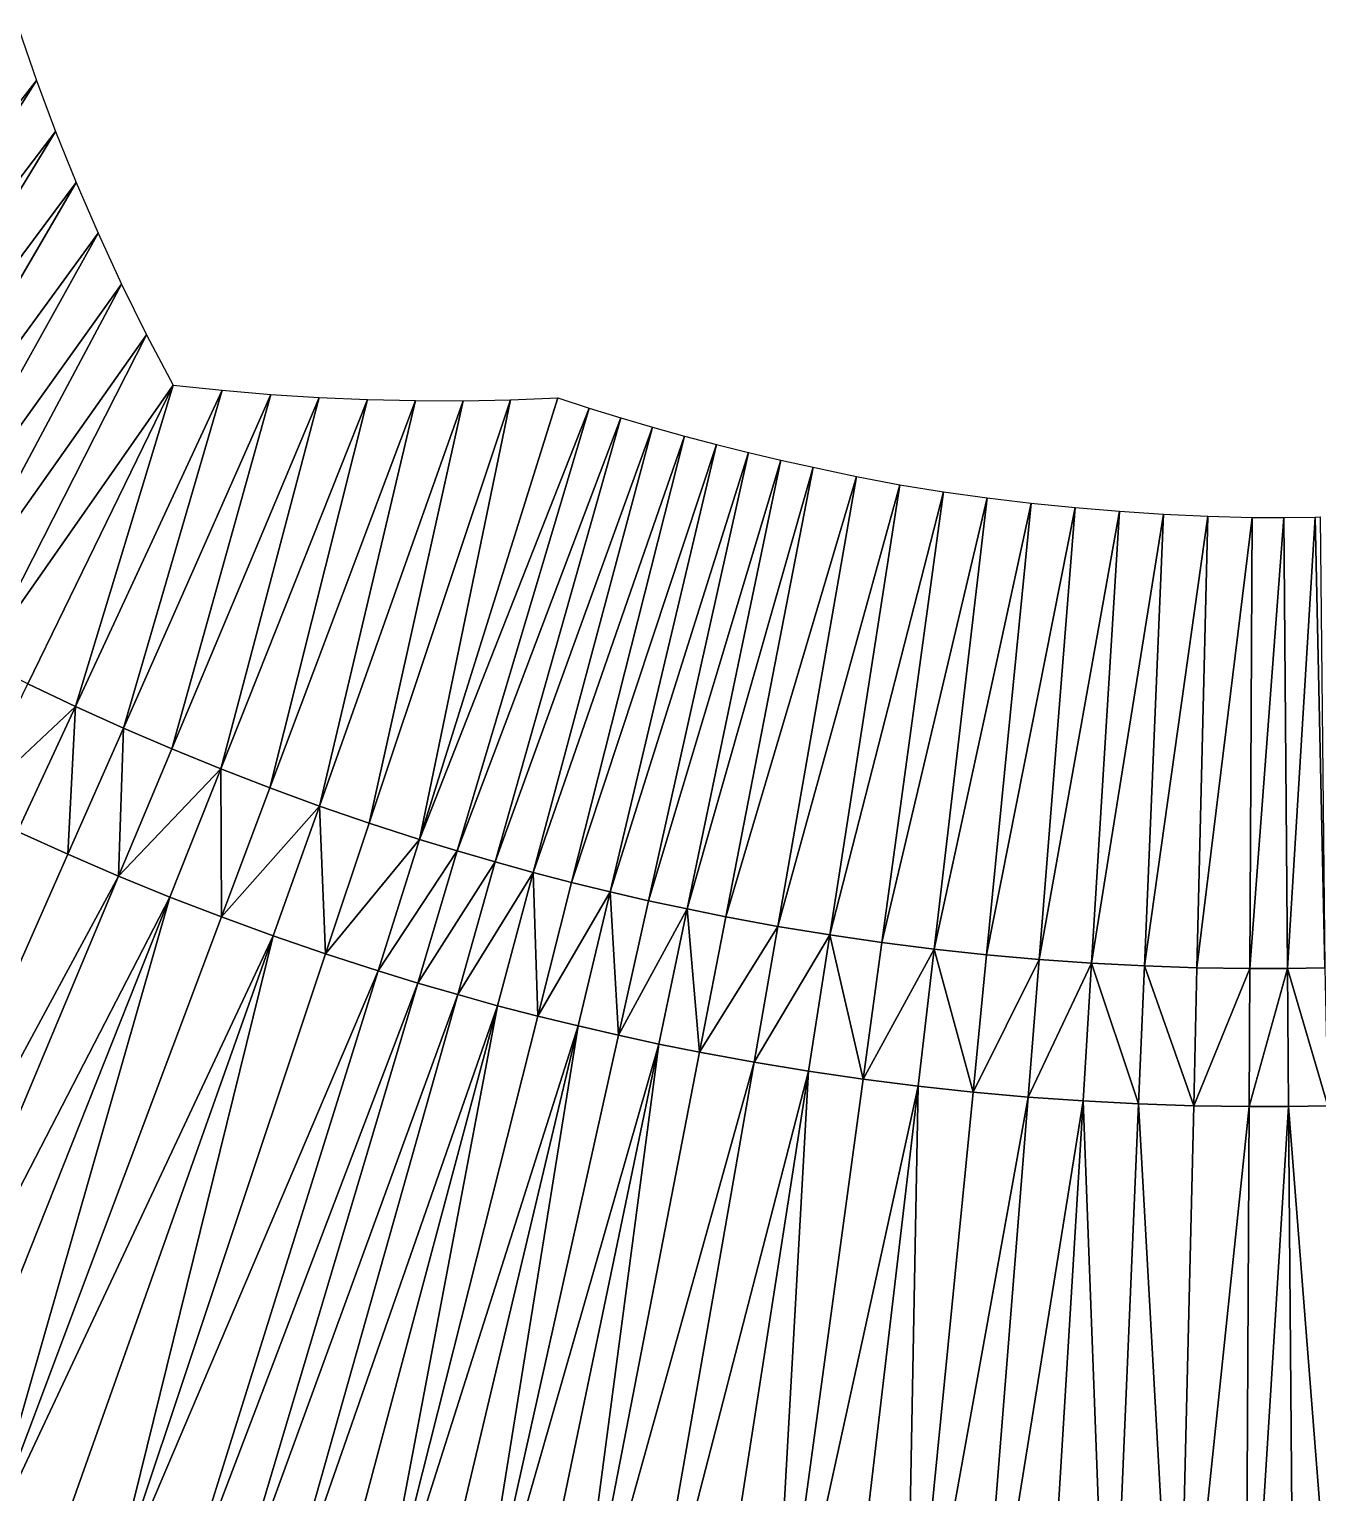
# Model space of a CAD drawing. Extents: x 2699 to 2890, y 1177 to 1225.
# Drawn here: x 2826.06 to 2837.44, y 1189.62 to 1202.56 of the extents above; entities that cross this region are included whole.
import ezdxf

# ---------------------------------------------------------------- set-up
doc = ezdxf.new("R2010")
doc.units = 0

msp = doc.modelspace()

# ---------------------------------------------------------------- linework, layer by layer
for points in [[(2825.963, 1202.557, 598.963), (2826.119, 1202.106, 598.889), (2823.211, 1198.385, 597.713)], [(2823.602, 1198.132, 597.713), (2823.211, 1198.385, 597.713), (2826.119, 1202.106, 598.889)], [(2826.287, 1201.655, 598.815), (2823.602, 1198.132, 597.713), (2826.119, 1202.106, 598.889)], [(2823.998, 1197.887, 597.713), (2823.602, 1198.132, 597.713), (2826.287, 1201.655, 598.815)], [(2826.287, 1201.655, 598.815), (2826.469, 1201.204, 598.742), (2823.998, 1197.887, 597.713)], [(2824.399, 1197.649, 597.713), (2823.998, 1197.887, 597.713), (2826.469, 1201.204, 598.742)], [(2826.663, 1200.754, 598.668), (2824.399, 1197.649, 597.713), (2826.469, 1201.204, 598.742)], [(2824.804, 1197.418, 597.713), (2824.399, 1197.649, 597.713), (2826.663, 1200.754, 598.668)], [(2826.663, 1200.754, 598.668), (2826.871, 1200.305, 598.594), (2824.804, 1197.418, 597.713)], [(2825.213, 1197.195, 597.713), (2824.804, 1197.418, 597.713), (2826.871, 1200.305, 598.594)], [(2827.092, 1199.858, 598.52), (2825.213, 1197.195, 597.713), (2826.871, 1200.305, 598.594)], [(2825.626, 1196.98, 597.713), (2825.213, 1197.195, 597.713), (2827.092, 1199.858, 598.52)], [(2827.092, 1199.858, 598.52), (2827.327, 1199.412, 598.446), (2825.626, 1196.98, 597.713)], [(2827.327, 1199.412, 598.446), (2826.043, 1196.772, 597.712), (2825.626, 1196.98, 597.713)], [(2826.464, 1196.572, 597.712), (2826.043, 1196.772, 597.712), (2827.327, 1199.412, 598.446)], [(2826.464, 1196.572, 597.712), (2827.327, 1199.412, 598.446), (2827.759, 1199.367, 598.482)], [(2827.759, 1199.367, 598.482), (2826.888, 1196.38, 597.712), (2826.464, 1196.572, 597.712)], [(2827.759, 1199.367, 598.482), (2828.189, 1199.33, 598.518), (2826.888, 1196.38, 597.712)], [(2827.316, 1196.196, 597.712), (2826.888, 1196.38, 597.712), (2828.189, 1199.33, 598.518)], [(2827.316, 1196.196, 597.712), (2828.189, 1199.33, 598.518), (2828.618, 1199.303, 598.554)], [(2828.618, 1199.303, 598.554), (2827.748, 1196.02, 597.712), (2827.316, 1196.196, 597.712)], [(2828.618, 1199.303, 598.554), (2829.044, 1199.284, 598.59), (2827.748, 1196.02, 597.712)], [(2828.182, 1195.852, 597.712), (2827.748, 1196.02, 597.712), (2829.044, 1199.284, 598.59)], [(2828.182, 1195.852, 597.712), (2829.044, 1199.284, 598.59), (2829.468, 1199.275, 598.626)], [(2829.468, 1199.275, 598.626), (2828.62, 1195.692, 597.712), (2828.182, 1195.852, 597.712)], [(2829.468, 1199.275, 598.626), (2829.89, 1199.274, 598.662), (2828.62, 1195.692, 597.712)], [(2829.06, 1195.541, 597.711), (2828.62, 1195.692, 597.712), (2829.89, 1199.274, 598.662)], [(2829.06, 1195.541, 597.711), (2829.89, 1199.274, 598.662), (2830.309, 1199.282, 598.698)], [(2830.309, 1199.282, 598.698), (2829.504, 1195.397, 597.711), (2829.06, 1195.541, 597.711)], [(2830.309, 1199.282, 598.698), (2830.726, 1199.299, 598.733), (2829.504, 1195.397, 597.711)], [(2831.004, 1199.209, 598.732), (2829.504, 1195.397, 597.711), (2830.726, 1199.299, 598.733)], [(2831.004, 1199.209, 598.732), (2829.838, 1195.295, 597.711), (2829.504, 1195.397, 597.711)], [(2831.004, 1199.209, 598.732), (2831.283, 1199.122, 598.731), (2829.838, 1195.295, 597.711)], [(2831.283, 1199.122, 598.731), (2830.173, 1195.198, 597.711), (2829.838, 1195.295, 597.711)], [(2831.564, 1199.04, 598.729), (2830.173, 1195.198, 597.711), (2831.283, 1199.122, 598.731)], [(2831.564, 1199.04, 598.729), (2830.51, 1195.105, 597.711), (2830.173, 1195.198, 597.711)], [(2831.564, 1199.04, 598.729), (2831.845, 1198.961, 598.728), (2830.51, 1195.105, 597.711)], [(2831.845, 1198.961, 598.728), (2830.848, 1195.017, 597.711), (2830.51, 1195.105, 597.711)], [(2832.128, 1198.886, 598.726), (2830.848, 1195.017, 597.711), (2831.845, 1198.961, 598.728)], [(2832.128, 1198.886, 598.726), (2831.188, 1194.934, 597.711), (2830.848, 1195.017, 597.711)], [(2832.128, 1198.886, 598.726), (2832.412, 1198.816, 598.725), (2831.188, 1194.934, 597.711)], [(2832.412, 1198.816, 598.725), (2831.528, 1194.855, 597.711), (2831.188, 1194.934, 597.711)], [(2832.697, 1198.749, 598.724), (2831.528, 1194.855, 597.711), (2832.412, 1198.816, 598.725)], [(2832.697, 1198.749, 598.724), (2831.87, 1194.782, 597.711), (2831.528, 1194.855, 597.711)], [(2832.697, 1198.749, 598.724), (2832.983, 1198.686, 598.722), (2831.87, 1194.782, 597.711)], [(2832.212, 1194.713, 597.71), (2831.87, 1194.782, 597.711), (2832.983, 1198.686, 598.722)], [(2833.366, 1198.605, 598.726), (2832.212, 1194.713, 597.71), (2832.983, 1198.686, 598.722)], [(2833.366, 1198.605, 598.726), (2832.671, 1194.628, 597.716), (2832.212, 1194.713, 597.71)], [(2833.366, 1198.605, 598.726), (2833.749, 1198.531, 598.729), (2832.671, 1194.628, 597.716)], [(2833.13, 1194.552, 597.722), (2832.671, 1194.628, 597.716), (2833.749, 1198.531, 598.729)], [(2834.135, 1198.469, 598.734), (2833.13, 1194.552, 597.722), (2833.749, 1198.531, 598.729)], [(2834.135, 1198.469, 598.734), (2833.591, 1194.485, 597.729), (2833.13, 1194.552, 597.722)], [(2834.135, 1198.469, 598.734), (2834.523, 1198.415, 598.739), (2833.591, 1194.485, 597.729)], [(2834.523, 1198.415, 598.739), (2834.053, 1194.426, 597.735), (2833.591, 1194.485, 597.729)], [(2834.911, 1198.369, 598.744), (2834.053, 1194.426, 597.735), (2834.523, 1198.415, 598.739)], [(2834.911, 1198.369, 598.744), (2834.517, 1194.376, 597.741), (2834.053, 1194.426, 597.735)], [(2834.911, 1198.369, 598.744), (2835.3, 1198.329, 598.748), (2834.517, 1194.376, 597.741)], [(2835.3, 1198.329, 598.748), (2834.981, 1194.335, 597.747), (2834.517, 1194.376, 597.741)], [(2835.69, 1198.297, 598.753), (2834.981, 1194.335, 597.747), (2835.3, 1198.329, 598.748)], [(2835.69, 1198.297, 598.753), (2835.445, 1194.302, 597.753), (2834.981, 1194.335, 597.747)], [(2835.69, 1198.297, 598.753), (2836.081, 1198.272, 598.758), (2835.445, 1194.302, 597.753)], [(2836.081, 1198.272, 598.758), (2835.911, 1194.278, 597.759), (2835.445, 1194.302, 597.753)], [(2836.472, 1198.254, 598.763), (2835.911, 1194.278, 597.759), (2836.081, 1198.272, 598.758)], [(2836.472, 1198.254, 598.763), (2836.376, 1194.262, 597.765), (2835.911, 1194.278, 597.759)], [(2836.472, 1198.254, 598.763), (2836.863, 1198.243, 598.768), (2836.376, 1194.262, 597.765)], [(2836.376, 1194.262, 597.765), (2836.863, 1198.243, 598.768), (2836.842, 1194.256, 597.771)], [(2837.143, 1198.243, 598.772), (2836.842, 1194.256, 597.771), (2836.863, 1198.243, 598.768)], [(2837.143, 1198.243, 598.772), (2837.175, 1194.256, 597.775), (2836.842, 1194.256, 597.771)], [(2837.143, 1198.243, 598.772), (2837.422, 1198.246, 598.776), (2837.175, 1194.256, 597.775)], [(2837.507, 1194.261, 597.779), (2837.175, 1194.256, 597.775), (2837.422, 1198.246, 598.776)], [(2837.507, 1194.261, 597.779), (2837.422, 1198.246, 598.776), (2837.465, 1198.247, 598.777)], [(2826.464, 1196.572, 597.712), (2825.51, 1195.676, 597.749), (2826.043, 1196.772, 597.712)], [(2826.464, 1196.572, 597.712), (2825.951, 1195.466, 597.749), (2825.51, 1195.676, 597.749)], [(2826.464, 1196.572, 597.712), (2826.396, 1195.265, 597.749), (2825.951, 1195.466, 597.749)], [(2826.464, 1196.572, 597.712), (2826.888, 1196.38, 597.712), (2826.396, 1195.265, 597.749)], [(2826.845, 1195.072, 597.749), (2826.396, 1195.265, 597.749), (2826.888, 1196.38, 597.712)], [(2827.316, 1196.196, 597.712), (2826.845, 1195.072, 597.749), (2826.888, 1196.38, 597.712)], [(2827.316, 1196.196, 597.712), (2827.748, 1196.02, 597.712), (2826.845, 1195.072, 597.749)], [(2827.748, 1196.02, 597.712), (2827.298, 1194.887, 597.748), (2826.845, 1195.072, 597.749)], [(2827.753, 1194.711, 597.748), (2827.298, 1194.887, 597.748), (2827.748, 1196.02, 597.712)], [(2828.182, 1195.852, 597.712), (2827.753, 1194.711, 597.748), (2827.748, 1196.02, 597.712)], [(2828.182, 1195.852, 597.712), (2828.62, 1195.692, 597.712), (2827.753, 1194.711, 597.748)], [(2828.62, 1195.692, 597.712), (2828.212, 1194.543, 597.748), (2827.753, 1194.711, 597.748)], [(2828.674, 1194.384, 597.748), (2828.212, 1194.543, 597.748), (2828.62, 1195.692, 597.712)], [(2829.06, 1195.541, 597.711), (2828.674, 1194.384, 597.748), (2828.62, 1195.692, 597.712)], [(2829.06, 1195.541, 597.711), (2829.504, 1195.397, 597.711), (2828.674, 1194.384, 597.748)], [(2825.951, 1195.466, 597.749), (2826.396, 1195.265, 597.749), (2823.936, 1189.687, 597.735)], [(2828.674, 1194.384, 597.748), (2829.504, 1195.397, 597.711), (2829.139, 1194.234, 597.748)], [(2829.838, 1195.295, 597.711), (2829.139, 1194.234, 597.748), (2829.504, 1195.397, 597.711)], [(2826.845, 1195.072, 597.749), (2823.936, 1189.687, 597.735), (2826.396, 1195.265, 597.749)], [(2829.838, 1195.295, 597.711), (2829.49, 1194.127, 597.748), (2829.139, 1194.234, 597.748)], [(2829.838, 1195.295, 597.711), (2830.173, 1195.198, 597.711), (2829.49, 1194.127, 597.748)], [(2830.173, 1195.198, 597.711), (2829.842, 1194.025, 597.748), (2829.49, 1194.127, 597.748)], [(2830.51, 1195.105, 597.711), (2829.842, 1194.025, 597.748), (2830.173, 1195.198, 597.711)], [(2830.51, 1195.105, 597.711), (2830.195, 1193.927, 597.747), (2829.842, 1194.025, 597.748)], [(2830.51, 1195.105, 597.711), (2830.55, 1193.835, 597.747), (2830.195, 1193.927, 597.747)], [(2830.51, 1195.105, 597.711), (2830.848, 1195.017, 597.711), (2830.55, 1193.835, 597.747)], [(2826.845, 1195.072, 597.749), (2824.49, 1189.449, 597.741), (2823.936, 1189.687, 597.735)], [(2826.845, 1195.072, 597.749), (2827.298, 1194.887, 597.748), (2824.49, 1189.449, 597.741)], [(2831.188, 1194.934, 597.711), (2830.55, 1193.835, 597.747), (2830.848, 1195.017, 597.711)], [(2827.298, 1194.887, 597.748), (2825.047, 1189.222, 597.747), (2824.49, 1189.449, 597.741)], [(2825.609, 1189.004, 597.754), (2825.047, 1189.222, 597.747), (2827.298, 1194.887, 597.748)], [(2827.753, 1194.711, 597.748), (2825.609, 1189.004, 597.754), (2827.298, 1194.887, 597.748)], [(2831.188, 1194.934, 597.711), (2830.906, 1193.748, 597.747), (2830.55, 1193.835, 597.747)], [(2831.188, 1194.934, 597.711), (2831.263, 1193.666, 597.747), (2830.906, 1193.748, 597.747)], [(2831.188, 1194.934, 597.711), (2831.528, 1194.855, 597.711), (2831.263, 1193.666, 597.747)], [(2831.87, 1194.782, 597.711), (2831.263, 1193.666, 597.747), (2831.528, 1194.855, 597.711)], [(2827.753, 1194.711, 597.748), (2828.212, 1194.543, 597.748), (2825.609, 1189.004, 597.754)], [(2831.87, 1194.782, 597.711), (2831.621, 1193.588, 597.747), (2831.263, 1193.666, 597.747)], [(2831.621, 1193.588, 597.747), (2831.87, 1194.782, 597.711), (2831.98, 1193.516, 597.747)], [(2831.87, 1194.782, 597.711), (2832.212, 1194.713, 597.71), (2831.98, 1193.516, 597.747)], [(2832.671, 1194.628, 597.716), (2831.98, 1193.516, 597.747), (2832.212, 1194.713, 597.71)], [(2832.671, 1194.628, 597.716), (2832.461, 1193.427, 597.753), (2831.98, 1193.516, 597.747)], [(2832.671, 1194.628, 597.716), (2833.13, 1194.552, 597.722), (2832.461, 1193.427, 597.753)], [(2828.212, 1194.543, 597.748), (2826.175, 1188.798, 597.76), (2825.609, 1189.004, 597.754)], [(2826.744, 1188.602, 597.766), (2826.175, 1188.798, 597.76), (2828.212, 1194.543, 597.748)], [(2828.674, 1194.384, 597.748), (2826.744, 1188.602, 597.766), (2828.212, 1194.543, 597.748)], [(2833.13, 1194.552, 597.722), (2832.943, 1193.348, 597.759), (2832.461, 1193.427, 597.753)], [(2833.426, 1193.277, 597.765), (2832.943, 1193.348, 597.759), (2833.13, 1194.552, 597.722)], [(2833.591, 1194.485, 597.729), (2833.426, 1193.277, 597.765), (2833.13, 1194.552, 597.722)], [(2833.591, 1194.485, 597.729), (2834.053, 1194.426, 597.735), (2833.426, 1193.277, 597.765)], [(2828.674, 1194.384, 597.748), (2829.139, 1194.234, 597.748), (2826.744, 1188.602, 597.766)], [(2834.053, 1194.426, 597.735), (2833.911, 1193.215, 597.771), (2833.426, 1193.277, 597.765)], [(2834.397, 1193.163, 597.777), (2833.911, 1193.215, 597.771), (2834.053, 1194.426, 597.735)], [(2834.517, 1194.376, 597.741), (2834.397, 1193.163, 597.777), (2834.053, 1194.426, 597.735)], [(2834.517, 1194.376, 597.741), (2834.981, 1194.335, 597.747), (2834.397, 1193.163, 597.777)], [(2834.981, 1194.335, 597.747), (2834.884, 1193.119, 597.783), (2834.397, 1193.163, 597.777)], [(2835.445, 1194.302, 597.753), (2834.884, 1193.119, 597.783), (2834.981, 1194.335, 597.747)], [(2826.744, 1188.602, 597.766), (2829.139, 1194.234, 597.748), (2827.317, 1188.417, 597.772)], [(2829.49, 1194.127, 597.748), (2827.317, 1188.417, 597.772), (2829.139, 1194.234, 597.748)], [(2835.445, 1194.302, 597.753), (2835.371, 1193.085, 597.789), (2834.884, 1193.119, 597.783)], [(2835.445, 1194.302, 597.753), (2835.859, 1193.06, 597.795), (2835.371, 1193.085, 597.789)], [(2835.445, 1194.302, 597.753), (2835.911, 1194.278, 597.759), (2835.859, 1193.06, 597.795)], [(2836.347, 1193.043, 597.801), (2835.859, 1193.06, 597.795), (2835.911, 1194.278, 597.759)], [(2836.376, 1194.262, 597.765), (2836.347, 1193.043, 597.801), (2835.911, 1194.278, 597.759)], [(2836.376, 1194.262, 597.765), (2836.842, 1194.256, 597.771), (2836.347, 1193.043, 597.801)], [(2836.842, 1194.256, 597.771), (2836.836, 1193.036, 597.807), (2836.347, 1193.043, 597.801)], [(2837.175, 1194.256, 597.775), (2836.836, 1193.036, 597.807), (2836.842, 1194.256, 597.771)], [(2837.175, 1194.256, 597.775), (2837.184, 1193.037, 597.812), (2836.836, 1193.036, 597.807)], [(2837.175, 1194.256, 597.775), (2837.507, 1194.261, 597.779), (2837.533, 1193.042, 597.816)], [(2837.175, 1194.256, 597.775), (2837.533, 1193.042, 597.816), (2837.184, 1193.037, 597.812)], [(2829.49, 1194.127, 597.748), (2827.749, 1188.285, 597.776), (2827.317, 1188.417, 597.772)], [(2829.49, 1194.127, 597.748), (2829.842, 1194.025, 597.748), (2827.749, 1188.285, 597.776)], [(2829.842, 1194.025, 597.748), (2828.183, 1188.159, 597.781), (2827.749, 1188.285, 597.776)], [(2830.195, 1193.927, 597.747), (2828.183, 1188.159, 597.781), (2829.842, 1194.025, 597.748)], [(2830.195, 1193.927, 597.747), (2828.619, 1188.039, 597.785), (2828.183, 1188.159, 597.781)], [(2830.195, 1193.927, 597.747), (2829.056, 1187.925, 597.79), (2828.619, 1188.039, 597.785)], [(2830.195, 1193.927, 597.747), (2830.55, 1193.835, 597.747), (2829.056, 1187.925, 597.79)], [(2830.906, 1193.748, 597.747), (2829.056, 1187.925, 597.79), (2830.55, 1193.835, 597.747)], [(2830.906, 1193.748, 597.747), (2829.495, 1187.817, 597.794), (2829.056, 1187.925, 597.79)], [(2830.906, 1193.748, 597.747), (2829.935, 1187.716, 597.799), (2829.495, 1187.817, 597.794)], [(2830.906, 1193.748, 597.747), (2831.263, 1193.666, 597.747), (2829.935, 1187.716, 597.799)], [(2831.621, 1193.588, 597.747), (2829.935, 1187.716, 597.799), (2831.263, 1193.666, 597.747)], [(2831.621, 1193.588, 597.747), (2830.376, 1187.621, 597.803), (2829.935, 1187.716, 597.799)], [(2830.376, 1187.621, 597.803), (2831.621, 1193.588, 597.747), (2830.819, 1187.531, 597.808)], [(2831.621, 1193.588, 597.747), (2831.98, 1193.516, 597.747), (2830.819, 1187.531, 597.808)], [(2832.461, 1193.427, 597.753), (2830.819, 1187.531, 597.808), (2831.98, 1193.516, 597.747)], [(2832.461, 1193.427, 597.753), (2831.411, 1187.422, 597.814), (2830.819, 1187.531, 597.808)], [(2832.461, 1193.427, 597.753), (2832.943, 1193.348, 597.759), (2831.411, 1187.422, 597.814)], [(2832.006, 1187.324, 597.82), (2831.411, 1187.422, 597.814), (2832.943, 1193.348, 597.759)], [(2832.601, 1187.237, 597.826), (2832.006, 1187.324, 597.82), (2832.943, 1193.348, 597.759)], [(2833.426, 1193.277, 597.765), (2832.601, 1187.237, 597.826), (2832.943, 1193.348, 597.759)], [(2833.426, 1193.277, 597.765), (2833.911, 1193.215, 597.771), (2832.601, 1187.237, 597.826)], [(2833.911, 1193.215, 597.771), (2833.199, 1187.161, 597.832), (2832.601, 1187.237, 597.826)], [(2833.798, 1187.096, 597.838), (2833.199, 1187.161, 597.832), (2833.911, 1193.215, 597.771)], [(2834.397, 1193.163, 597.777), (2833.798, 1187.096, 597.838), (2833.911, 1193.215, 597.771)], [(2834.397, 1193.163, 597.777), (2834.884, 1193.119, 597.783), (2833.798, 1187.096, 597.838)], [(2833.798, 1187.096, 597.838), (2834.884, 1193.119, 597.783), (2834.398, 1187.043, 597.844)], [(2835.371, 1193.085, 597.789), (2834.398, 1187.043, 597.844), (2834.884, 1193.119, 597.783)], [(2835.371, 1193.085, 597.789), (2834.998, 1187, 597.85), (2834.398, 1187.043, 597.844)], [(2835.371, 1193.085, 597.789), (2835.6, 1186.969, 597.856), (2834.998, 1187, 597.85)], [(2835.371, 1193.085, 597.789), (2835.859, 1193.06, 597.795), (2835.6, 1186.969, 597.856)], [(2836.202, 1186.949, 597.862), (2835.6, 1186.969, 597.856), (2835.859, 1193.06, 597.795)], [(2836.347, 1193.043, 597.801), (2836.202, 1186.949, 597.862), (2835.859, 1193.06, 597.795)], [(2836.347, 1193.043, 597.801), (2836.836, 1193.036, 597.807), (2836.202, 1186.949, 597.862)], [(2836.202, 1186.949, 597.862), (2836.836, 1193.036, 597.807), (2836.804, 1186.94, 597.868)], [(2837.184, 1193.037, 597.812), (2837.234, 1186.941, 597.873), (2836.804, 1186.94, 597.868)], [(2837.184, 1193.037, 597.812), (2836.804, 1186.94, 597.868), (2836.836, 1193.036, 597.807)], [(2837.184, 1193.037, 597.812), (2837.533, 1193.042, 597.816), (2837.663, 1186.947, 597.877)], [(2837.663, 1186.947, 597.877), (2837.234, 1186.941, 597.873), (2837.184, 1193.037, 597.812)]]:
    msp.add_3dface(points)

doc.saveas('drawing.dxf')
